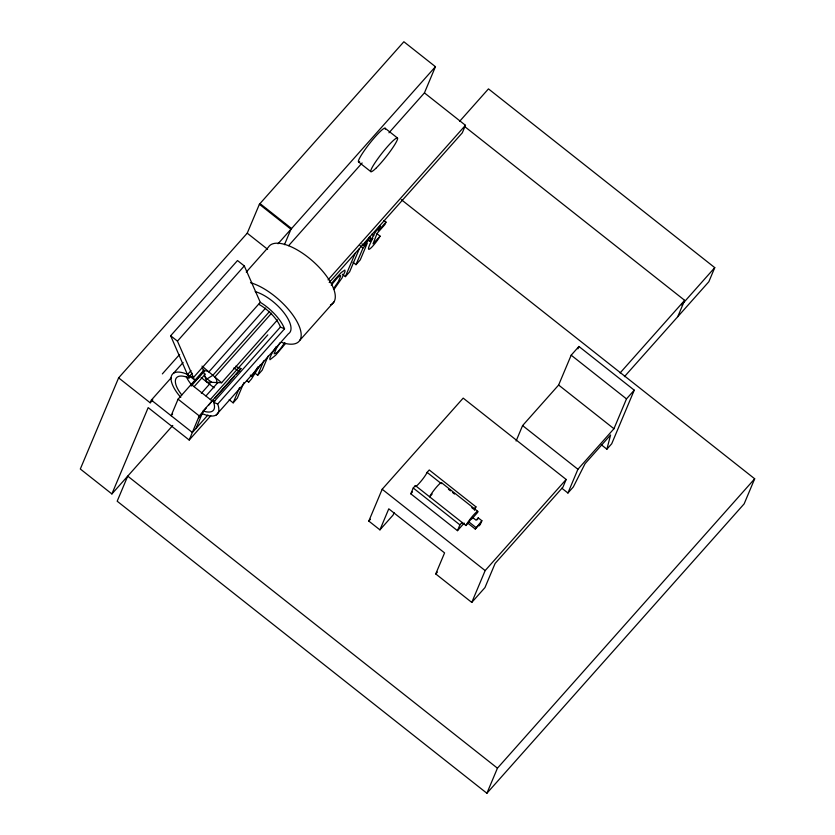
<?xml version="1.0" encoding="UTF-8"?>
<svg xmlns="http://www.w3.org/2000/svg" width="835" height="835" viewBox="0 0 835 835"><rect width="100%" height="100%" fill="white"/><g stroke="black" fill="none" stroke-linecap="round" stroke-linejoin="round"><path stroke-width="1.25" d="M601.357 444.815L606.899 449.188L610.594 434.962L585.053 463.686L573.321 486.951L567.925 493.015L561.892 488.256M388.964 132.796L424.43 92.894L435.442 66.696L403.869 41.75L259.393 204.272L247.233 233.184L118.622 377.858L80.317 468.999L111.89 493.944L148.181 407.626L189.201 440.035L199.231 415.893L206.381 407.845M198.532 417.844L202.268 413.638L203.26 410.872L240.929 368.496L238.622 367.713A24.591 10.156 41.6 0 1 235.627 366.231M208.938 404.965L212.643 400.309L214.95 401.103M240.637 369.31L240.929 368.496M118.622 377.858L150.206 402.804L151.344 400.09L171.196 377.754M204.053 369.947L178.074 399.172L171.123 415.705L172.615 414.024M196.11 428.292L202.968 411.686M284.464 244.697L290.966 229.218L259.393 204.272M229.155 399.683L233.163 402.846L239.572 387.597M243.935 382.503L237.37 398.107L233.163 402.846M254.675 372.89L257.681 375.27L263.735 360.856M268.098 356.117L262.18 370.197L257.681 375.27M342.35 274.266L345.356 276.646L355.146 253.349M359.415 248.538L349.625 271.834L345.356 276.646M363.903 245.48L365.135 242.557L369.999 237.088L368.778 240.01L363.903 245.48L361.899 243.893M355.992 264.674L363.027 247.953L367.296 243.142L360.271 259.862L355.992 264.674L352.986 262.294M367.974 239.77L369.978 241.357C373.349 236.274 375.687 230.554 380.144 226.16L378.13 230.961L386 222.11L383.996 220.523M377.086 233.779L380.092 236.148C376.314 243.048 361.117 260.864 372.869 238.111L369.978 241.357M386 222.11L385.008 224.448L377.149 233.299L373.026 243.83L380.092 236.148M424.43 92.894L465.46 125.302L462.287 132.838L329.199 282.554M368.799 521.071L382.18 489.247L463.185 398.118L566.161 479.467L562.936 487.149L495.103 563.458L484.958 587.59L471.775 602.411L435.734 573.937L444.575 552.906L388.776 508.828L379.935 529.86L368.799 521.071L370.448 519.213M394.089 512.7L393.108 515.038L379.935 529.86M464.208 523.086L457.465 530.674L410.789 493.809L413.231 487.995L415.381 485.573L465.982 525.528L472.495 517.376L476.127 520.236L478.236 517.867L481.868 520.727L480.313 524.443L479.081 525.831L479.979 523.691L475.24 529.025L467.976 523.284M457.465 530.674L459.908 524.86L462.058 522.439A9.676 1.232 -51.7 0 0 462.632 523.232M474.468 510.321L475.929 506.835L429.253 469.969L427.102 472.391A9.676 1.232 -51.7 0 1 421.988 480.021A9.676 1.232 -51.7 0 1 415.955 486.367M471.838 518.942L472.495 517.376M477.463 519.725L478.236 517.867M475.24 529.025L481.868 520.727M516.103 441.016L522.595 425.579L558.625 385.039L571.182 355.188L578.926 346.473L634.245 390.175L611.711 443.771L606.899 449.188M577.924 348.853L578.926 346.473M471.775 602.411L485.156 570.587L566.161 479.467M567.925 493.015L577.914 469.27L613.944 428.741L626.49 398.89L634.245 390.175M677.79 316.622L684.648 300.318L464.719 126.596M497.441 768.179L127.724 476.127L117.182 501.209L486.899 793.25L497.441 768.179L754.683 478.789L401.322 199.659M459.542 121.419L488.465 88.886L714.76 267.638L708.842 281.739L624.434 376.648M754.683 478.789L744.142 503.87L486.899 793.25M257.942 366.826L251.919 376.543L250.302 375.092M260.301 364.822L251.439 379.059L248.705 382.127L246.701 380.541M276.291 346.494L271.448 354.322L269.799 358.246L269.966 359.76L275.644 355.23L285.194 343.884M279.965 342.882L276.479 348.226L274.13 353.821C278.097 353.539 281.865 346.139 284.881 342.788M333.468 288.774L338.342 281.604L340.711 275.967L340.2 275.487A9.498 1.211 -51.7 0 0 337.277 278.003L331.224 285.226M334.219 289.108L342.037 277.94L345.022 271.563L344.845 270.039L341.16 272.607L334.271 280.122A16.731 2.129 -51.7 0 0 331.902 283.013M203.625 371.669L204.105 371.105A8.465 3.497 41.6 0 1 208.03 371.481L208.854 371.919L265.624 308.063M216.401 382.534L216.682 382.2A8.465 3.497 41.6 0 0 215.754 378.297L214.835 376.992L271.605 313.135M181.811 394.976A24.591 10.156 41.6 0 1 188.94 378.005L170.643 335.753L237.505 260.551L244.3 265.927L260.29 302.322L193.438 377.524L189.681 376.094L192.248 373.203M191.038 370.604L187.614 374.466L194.461 379.873L177.448 341.129L244.3 265.927M246.262 272.085L268.411 247.16A42.804 17.681 41.6 0 1 314.701 262.91A42.804 17.681 41.6 0 1 330.451 304.921M162.355 373.892L179.619 354.468M278.024 243.778L435.442 66.696M173.67 373.12L183.126 362.494M288.607 245.688L362.139 162.961M150.206 402.804L152.795 399.892M188.94 378.005L190.641 376.084M191.1 385.739L203.949 371.293M191.278 385.874L203.354 372.295M194.148 386.626L205.358 374.007M269.611 311.445L212.841 375.301L207.028 378.913L205.034 376.554M111.89 493.944L172.772 425.464M201.35 393.316L210.013 383.568M206.026 395.873L218.102 382.294M202.341 367.233L206.642 382.127L221.619 382.754L277.533 319.857M210.337 399.527L267.795 334.887M214.929 398.232L234.635 376.053M236.357 374.132L239.781 370.27M203.26 410.872L205.567 411.665A24.591 10.156 41.6 0 0 213.572 402.24L280.424 327.038L284.547 328.854L217.695 404.056A30.018 12.4 41.6 0 1 202.268 413.638M207.925 414.995L192.374 432.499L151.344 400.09M328.051 279.871L465.46 125.302M189.201 440.035L210.806 415.736M216.213 414.974L288.388 333.791A30.018 12.4 41.6 0 0 283.608 312.311A30.018 12.4 41.6 0 0 255.207 291.624M299.901 340.221L333.979 301.894M410.789 493.809L412.469 491.909M432.165 494.007L429.649 496.835A9.676 1.232 -51.7 0 1 437.133 486.387A9.676 1.232 -51.7 0 1 441.36 483.653L427.102 472.391M475.929 506.835L473.779 509.256L471.754 507.659M472.673 518.003L477.693 512.356A9.676 1.232 -51.7 0 0 473.455 515.091A9.676 1.232 -51.7 0 0 465.982 525.528M435.734 573.937L437.383 572.09M620.102 372.932L684.648 300.318M681.59 304.963L714.76 267.638M260.29 302.322L260.603 302.52A30.018 12.4 41.6 0 1 284.547 328.854M213.572 402.24L217.695 404.056M211.829 382.346L207.028 378.913M385.102 128.235L397.429 137.973M358.57 161.948L370.897 171.686M571.182 355.188L626.49 398.89M371.846 234.186L373.85 235.773M558.625 385.039L613.944 428.741M368.955 237.432L370.959 239.019M360.021 245.573L363.027 247.953M259.998 203.583L291.572 228.529M522.595 425.579L577.914 469.27M247.233 233.184L267.607 249.279M441.391 482.609L477.724 511.312M448.458 489.258L450.483 490.855M452.507 492.462L454.532 494.059M468.633 521.718L475.898 527.449M413.231 487.995L459.908 524.86M382.18 489.247L485.156 570.587M170.643 335.753L177.448 341.129M201.099 377.514L214.125 387.805M212.361 401.124L191.194 384.413A24.591 10.156 41.6 0 1 186.132 376.355M178.074 399.172L199.231 415.893M202.028 366.116L221.619 382.754M247.076 380.51L248.705 382.127M180.83 397.293L178.909 395.174A30.018 12.4 41.6 0 1 187.614 374.466M359.624 161.75A21.449 2.724 -51.7 0 1 369.519 143.63A21.449 2.724 -51.7 0 1 385.259 129.195M415.36 486.617A9.676 1.232 -51.7 0 1 415.381 485.573M239.948 371.262A30.018 12.4 41.6 0 1 233.81 367.995M258.787 304.284A24.591 10.156 41.6 0 1 280.424 327.038M250.51 282.689A42.804 17.681 41.6 0 1 297.469 322.498A42.804 17.681 41.6 0 1 281.458 342.319M376.418 167.783A21.449 2.724 -51.7 0 0 397.585 138.923A21.449 2.724 -51.7 0 0 378.495 157.784A21.449 2.724 -51.7 0 0 376.418 167.783"/></g></svg>
